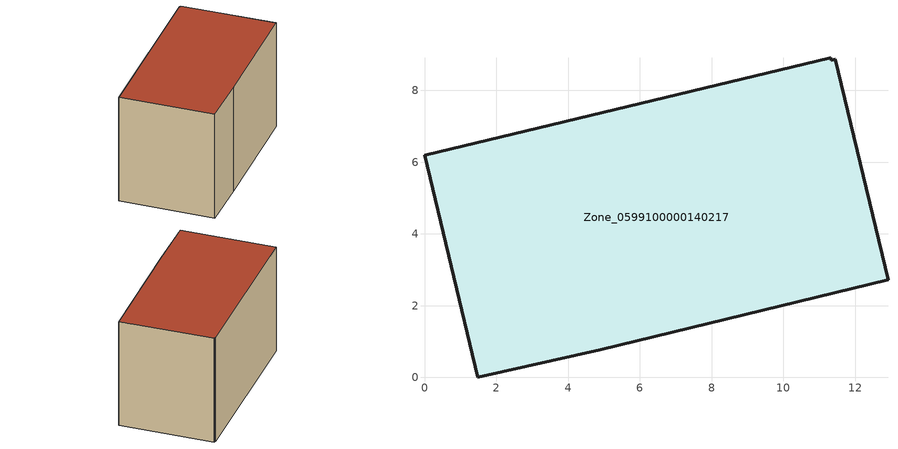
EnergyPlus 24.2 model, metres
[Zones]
Zone_0599100000140217
 floor ground (C_G): 11.44,8.87 12.91,2.72 4.89,0.78 1.49,0 0,6.19 11.32,8.91 11.34,8.84 z0
 wall outside (C_F): 1.49,0 4.89,0.78 12.91,2.72 11.44,8.87 11.34,8.84 11.32,8.91 0,6.19 1.49,0 z0:7.59
 roof outside (C_R): 12.91,2.72 11.44,8.87 11.34,8.84 11.32,8.91 0,6.19 1.49,0 4.89,0.78 z7.59
[BUILDING]
Pand.0599100000140217: North Axis=0; Terrain=City; Loads Convergence Tolerance Value=0.04; Temperature Convergence Tolerance Value=0.4; Solar Distribution=FullExterior; Maximum Number of Warmup Days=25; Minimum Number of Warmup Days=1
[Site:Location]
Rotterdam.The.Hague.AP_ZH_NLD Design_Conditions: Latitude=51.96; Longitude=4.45; Time Zone=1; Elevation=-4.5
[SITE:GROUNDTEMPERATURE:BUILDINGSURFACE]
18, 18, 18, 18, 18, 18, 18, 18, 18, 18, 18, 18
[MATERIAL] Thermal Absorptance=0.9; Solar Absorptance=0.7; Visible Absorptance=0.7
Name | Roughness | Thickness | Conductivity | Density | Specific Heat
G.TC.1965-1974 | MediumSmooth | 0.15 | 0.882353 | 540 | 1210
F.TC.1965-1974 | Rough | 0.3 | 0.697674 | 1920 | 840
R.TC.1965-1974 | MediumRough | 0.2 | 0.232558 | 1500 | 1000
[CONSTRUCTION]
C_G: G.TC.1965-1974
C_F: F.TC.1965-1974
C_R: R.TC.1965-1974
[ZONE]
Zone_0599100000140217: Type=1; Multiplier=1; Ceiling Height=Autocalculate; Volume=Autocalculate; Floor Area=autocalculate; Part of Total Floor Area=Yes
[ZONEINFILTRATION:DESIGNFLOWRATE]
Infil_Zone_0599100000140217: Zone or ZoneList or Space or SpaceList=Zone_0599100000140217; Schedule=AlwaysOn; Design Flow Rate Calculation Method=Flow/Area; Flow Rate per Floor Area=0.003; Constant Term Coefficient=1; Temperature Term Coefficient=0; Velocity Term Coefficient=0; Velocity Squared Term Coefficient=0
[HVACTEMPLATE:ZONE:IDEALLOADSAIRSYSTEM]
Zone_0599100000140217: Maximum Heating Supply Air Temperature=50; Minimum Cooling Supply Air Temperature=13; Maximum Heating Supply Air Humidity Ratio=0.0156; Minimum Cooling Supply Air Humidity Ratio=0.0077; Heating Limit=NoLimit; Cooling Limit=NoLimit; Dehumidification Control Type=ConstantSensibleHeatRatio; Cooling Sensible Heat Ratio=0.7; Dehumidification Setpoint=60; Humidification Control Type=None; Humidification Setpoint=30; Outdoor Air Method=None; Outdoor Air Flow Rate per Person=0.00944; Outdoor Air Flow Rate per Zone Floor Area=0; Outdoor Air Flow Rate per Zone=0; Demand Controlled Ventilation Type=None; Outdoor Air Economizer Type=NoEconomizer; Heat Recovery Type=None; Sensible Heat Recovery Effectiveness=0.7; Latent Heat Recovery Effectiveness=0.65
[ZONECONTROL:THERMOSTAT]
ThermostatControl_Zone_0599100000140217: Zone or ZoneList=Zone_0599100000140217; Control Type Schedule=DualSetpointControlType; Control 1=Thermostat_Zone_0599100000140217; Temperature Difference Between Cutout And Setpoint=0
[THERMOSTATSETPOINT:DUALSETPOINT]
Thermostat_Zone_0599100000140217: Heating Setpoint Temperature Schedule=HeatingSetpoint_Zone_0599100000140217; Cooling Setpoint Temperature Schedule=CoolingSetpoint_Zone_0599100000140217
[SCHEDULE:COMPACT]
HeatingSetpoint_Zone_0599100000140217: Through: 12/31, For: AllDays, Until: 24:00, 21
CoolingSetpoint_Zone_0599100000140217: Through: 12/31, For: AllDays, Until: 24:00, 24
DualSetpointControlType: Through: 12/31, For: AllDays, Until: 24:00, 4
AlwaysOn: Through: 12/31, For: AllDays, Until: 24:00, 1
